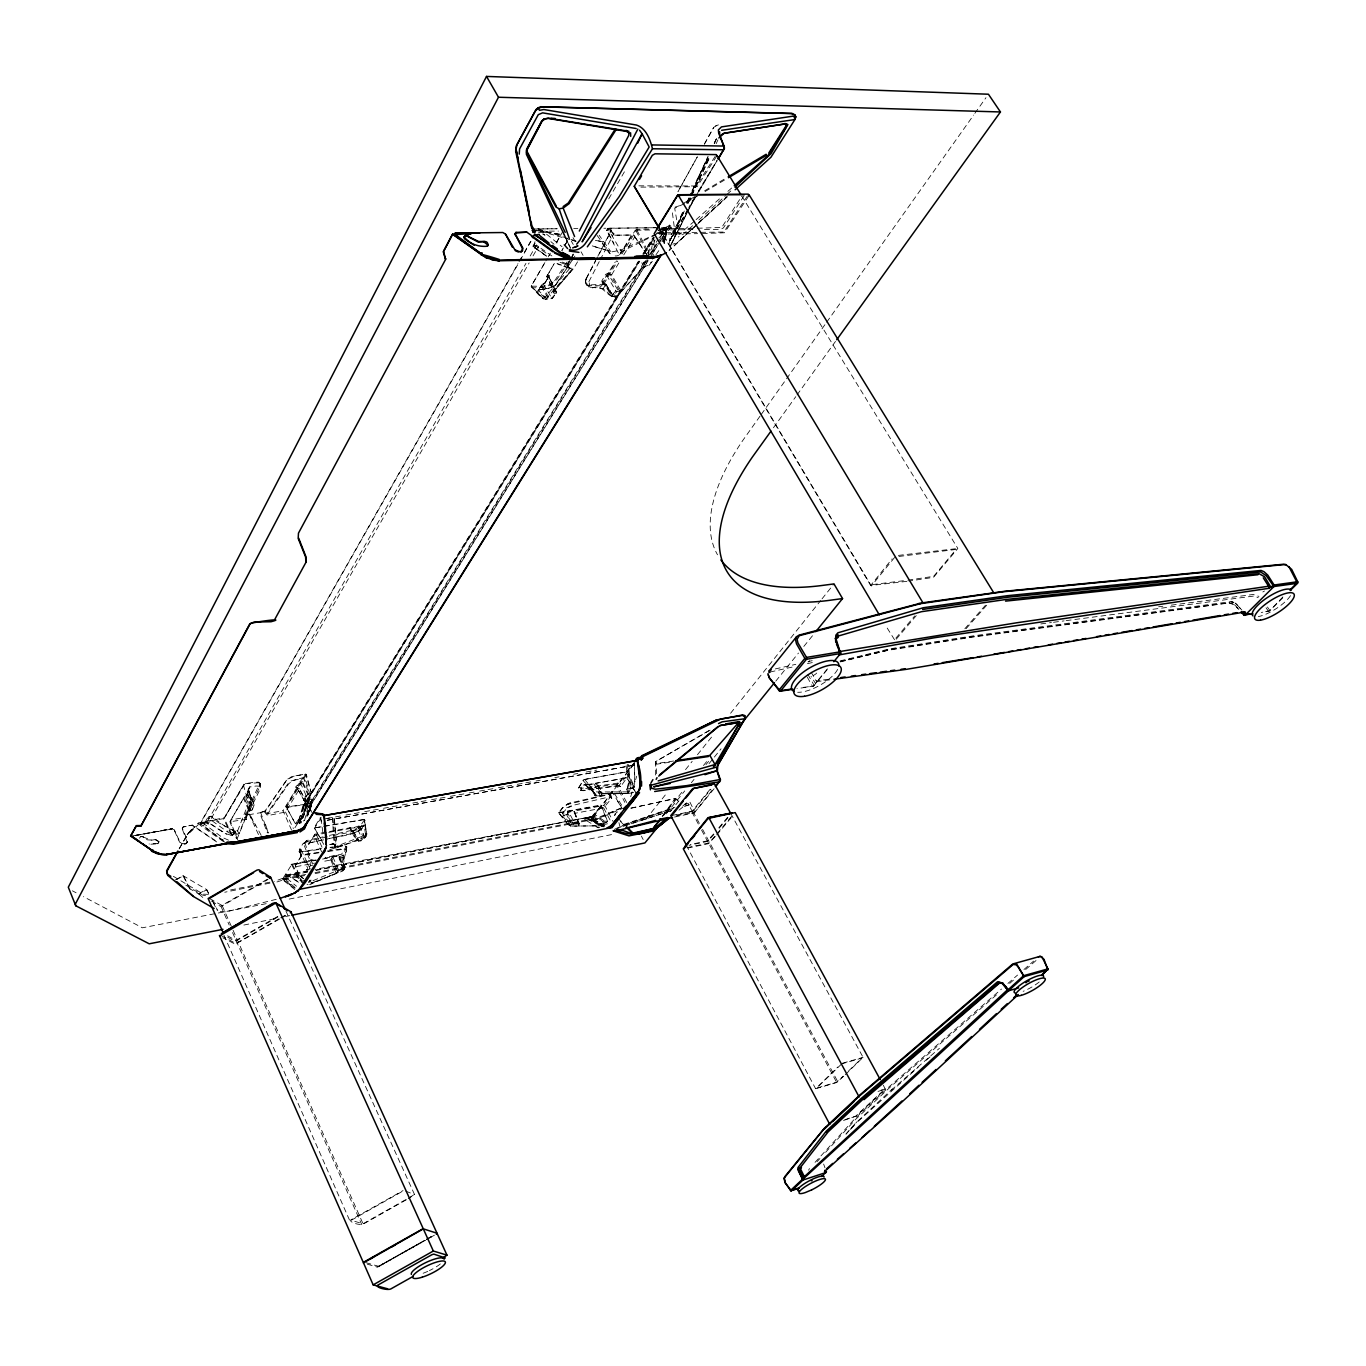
<?xml version="1.0" encoding="UTF-8"?>
<svg xmlns="http://www.w3.org/2000/svg" width="1366" height="1366" viewBox="0 0 1366 1366"><rect width="100%" height="100%" fill="white"/><g stroke="black" fill="none" stroke-linecap="round" stroke-linejoin="round"><path stroke-width="0.75" stroke-dasharray="5 3.75" d="M312.643 863.875L305.011 843.437L303.354 843.146L310.953 862.8L310.287 865.839L306.53 869.903L309.433 869.544M628.497 782.94L627.523 789.275L628.326 793.441L602.56 793.578L600.784 795.866L594.893 795.593L589.07 784.306L595.593 794.619L594.893 795.593M589.07 784.306L587.926 784.545L626.874 777.783L620.625 786.714L619.293 785.552L583.214 790.726L580.772 790.436L578.501 788.165L583.863 779.576L626.379 771.79L632.714 764.516M684.315 211.03L675.385 229.966L675.316 235.225L672.004 209.63M546.571 256.262L533.082 246.785L535.045 241.697M312.558 882.624L336.258 873.335L330.811 859.999L330.709 857.524L332.621 856.26L339.605 855.492L339.092 857.916L343.498 870.04L344.488 869.203C342.012 861.041 346.008 854.331 346.827 846.886L342.303 845.537L330.026 847.381M294.817 889.539L283.035 880.011L283.103 878.15L291.607 864.763L316.69 859.777M132.092 835.975L172.082 829.008L174.165 830.135L179.561 842.105L183.881 844.461L187.227 842.6L187.552 840.432L182.395 828.445L183.249 826.754L192.435 825.115L216.835 841.593M307.589 872.089L286.758 876.118L285.921 874.991L283.616 878.714L284.06 880.285L295.176 888.942M556.372 293.383L554.05 293.109L546.81 276.393L554.152 291.248L556.799 292.614L552.41 298.13C542.78 303.474 537.043 292.136 531.203 286.211L544.863 262.596M614.546 815.673L616.356 812.497L620.437 810.431M187.227 842.6L182.173 828.65L183.249 826.754M578.501 788.165L583.214 780.02M302.825 778.244L295.722 787.072L299.547 788.882L285.494 812.019L267.787 815.604L267.958 813.351L288.772 783.657L293.144 780.481L302.825 778.244L304.891 780.157L308.614 794.261L305.216 796.31L303.525 800.51L307.521 801.518L299.086 823.049M286.279 807.528L310.68 803.601L310.611 810.277L311.516 804.864L310.065 803.567L285.818 807.05L305.779 773.941L291.47 776.691L286.126 780.686L265.106 810.909L267.787 815.604M602.269 826.669L602.269 825.798L570.868 826.106L568.683 825.098L558.694 812.668L562.638 807.46L568.444 803.396L609.731 793.834L612.992 791.153L622.913 807.255L595.559 819.839L593.681 818.763L593.083 819.685L594.125 820.403L623.613 807.972M558.694 812.668L600.801 805.018C602.474 808.996 584.648 818.2 594.142 821.103L595.098 819.839L592.503 817.807L612.992 791.153M883.29 1085.219L885.305 1089.214L856.499 1115.988L843.454 1120.496M305.779 773.941L306.428 774.624L286.484 807.426L295.432 823.835L296.712 824.057L303.969 814.973L307.828 799.742L311.124 799.025L311.977 800.066L308.221 814.939M894.525 639.732L885.8 625.816M249.944 786.526L248.288 789.019L252.078 804.642L247.007 792.4L248.766 790.385L246.939 795.302L243.507 798.376L248.749 810.397L247.929 811.831L252.112 809.936L253.939 805.308L251.481 805.206L247.212 792.331L247.622 790.521L249.944 787.038L256.023 786.013L259.028 786.15L260.223 788.438M542.712 298.266L544.573 297.754L569.656 268.573L567.453 265.175L569.554 260.821M630.802 808.109L675.76 798.581L663.193 816.151M315.922 870.466L595.081 815.997L315.068 869.357M578.569 787.277L581.592 788.267L618.013 783.094L620.096 786.406M343.498 870.04L344.198 868.161L339.331 856.209L332.86 856.943L330.811 859.999L322.649 861.57M579.235 823.971L573.703 811.062L567.573 812.685L567.197 814.324L572.593 825.388L574.249 823.988L579.235 823.971L579.15 825.867L573.959 810.328L562.382 813.419L570.168 823.869L572.627 824.705L569.502 824.261L562.297 815.844L561.938 813.282M662.083 241.731L663.056 233.671L660.324 230.991L656.226 230.256M320.89 818.558L322.854 832.201M365.234 836.829L335.131 848.354L334.346 844.137L329.718 844.29L333.389 843.846M344.164 868.554L343.686 869.271L344.608 867.683L343.549 857.609L346.674 849.959L343.754 849.157L326.884 851.684M335.968 843.761L334.755 847.21L336.309 838.656L334.158 817.21L336.121 837.99L335.131 848.354M596.84 258.106L586.151 278.63L585.451 283.496L588.883 286.98L603.243 288.67L612.224 296.49L615.042 296.678L611.797 296.2L602.765 281.43L615.161 262.101M589.224 282.779L589.788 286.962L592.964 287.97M592.485 287.97C603.243 282.66 608.041 300.315 617.125 296.456L643.403 266.882L641.866 262.716M567.675 265.67L569.656 260.889M652.624 259.267L654.621 244.838L657.814 239.716M648.696 253.905L650.011 244.429L654.621 244.838M648.082 255.032L649.687 243.797L652.982 243.37L655.065 239.955M578.706 825.132L574.318 811.097L603.652 805.496L610.756 796.6L609.731 793.834M310.833 793.27L299.82 822.537L304.413 820.454M670.962 226.158L669.391 225.1L668.111 229.522L666.079 227.729L660.837 227.661L665.071 227.61L668.35 230.683L671.713 227.388M663.739 241.765L665.003 233.484L663.108 232.22L657.9 232.34M663.073 241.645L664.354 233.518L656.807 232.903M332.399 817.773L333.85 840.961L333.253 843.829L329.53 844.564M261.213 835.36L249.671 814.153L245.282 814.358L259.745 783.623L258.208 782.189L254.725 782.137L244.89 783.743L224.178 818.268L232.425 835.582L224.946 833.499L208.23 822.469L203.295 822.947L203.534 825.73L220.814 838.844L228.002 842.088M330.811 859.999L331.511 857.711L337.641 870.927L343.993 869.015L343.532 868.195L338.819 869.954L308.511 882.538M663.654 243.08L665.805 230.683L661.383 230.273M658.907 229.693L665.105 229.659L666.506 230.871L664.337 243.438L667.291 230.308M1282.896 596.925L1269.407 611.012L1261.245 612.463M627.233 764.192L630.204 786.167L627.592 791.87L626.721 789.053L633.807 787.772L634.729 785.945L634.319 763.696M654.673 240.023L652.743 250.388L650.677 253.752M332.98 818.268L334.824 837.324L333.97 844.137L335.319 846.732L365.49 835.019L366.72 833.482L364.278 819.412L313.941 828.035L320.498 817.38M614.82 815.178L615.093 813.76M612.105 791.307L610.073 794.227L567.385 804.489L562.519 808.074L558.728 813.316M843.744 1076.152L836.726 1082.504L815.639 1088.753L837.836 1067M653.887 237.052L651.462 249.158L647.364 252.676L648.987 254.178M344.3 868.435L342.917 854.399L346.827 846.886L344.369 845.503L346.093 846.459L341.551 854.262L325.142 857.404M697.326 228.259L721.76 227.439L741.823 196.141L957.839 548.483L933.49 577.357L909.005 581.079M674.514 817.039L694.235 812.907L713.991 787.841M307.572 814.904L311.124 799.025L308.562 799.486L303.098 817.568L300.298 819.361L299.154 818.678L295.432 823.835L286.484 807.426M669.391 225.1L669.596 226.841L667.735 228.839L621.41 251.668L619.054 254.332L606.88 230.564L607.87 228.31L658.719 227.678L603.84 228.259M223.392 841.541L200.187 825.303L199.982 823.8L517.987 263.587M300.861 819.976L304.123 805.769L306.906 804.984L310.714 798.888M306.65 815.57L308.648 807.34L306.906 804.984L303.218 804.984L298.454 821.342L295.449 823.698M588.456 784.938L596.396 783.247L601.945 793.834L601.313 795.61L603.687 793.851L627.831 793.595L602.56 793.578L597.215 783.213L595.781 782.803M730.69 813.282L863.073 1057.352L845.23 1074.718M607.102 229.556L610.875 229.403L611.131 231.247L596.635 258.977M304.567 820.522L308.187 806.213L311.977 800.066M309.997 810.909L311.516 804.864L310.68 803.601M246.939 795.302L244.582 796.498L229.898 821.751L246.614 819.327L246.529 814.887M308.357 813.641L310.987 803.686L305.181 803.703L639.8 260.599M309.45 811.848L311.568 803.754L647.433 261.743M307.982 815.109L310.492 805.633L648.184 260.65M306.906 816.919L309.928 805.752L303.559 806.179L303.15 807.426L303.064 805.786L638.281 261.418M327.447 836.88L306.274 841.729L308.528 844.666L315.017 834.182L349.952 827.796C354.204 836.897 357.636 847.347 366.054 836.47L365.064 825.303C356.936 836.077 338.956 835.668 325.723 839.39M585.433 281.14L586.151 278.63L585.451 283.496L585.433 281.14L586.646 283.957L590.368 284.931L603.67 284.179L615.315 295.961L617.756 295.449L643.403 266.882L648.491 265.294L651.138 262.067M634.2 763.662L634.985 781.728M630.733 796.668L636.658 776.247M618.013 783.094L616.561 785.774L636.385 760.879M829.794 679.841L817.295 681.566L813.487 686.159L796.976 688.652M608.229 274.02L608.587 272.944L610.38 274.754L619.669 291.112L622.128 290.121L619.84 288.926L611.644 274.771L608.229 274.02L617.859 290.087M547.937 274.429L546.81 276.393L548.312 275.505L556.799 292.614L551.727 298.112L546.605 298.591L538.563 290.565L542.182 284.367L545.068 283.001L549.252 275.778L547.937 274.429L554.357 263.382M295.09 887.524L285.614 879.602L285.801 874.342L297.993 881.582L306.65 880.336M203.534 825.73L208.691 816.714L211.423 816.27L227.9 828.428L235.43 830.921L236.455 829.879L239.323 833.345L249.671 805.684M572.559 255.903L573.242 254.042L570.561 259.181M538.563 290.565L541.619 284.333L545.051 282.762L549.252 275.778M248.749 810.397L237.445 838.092M304.738 801.125L306.121 796.344L308.921 795.354L309.553 793.458L305.625 779.44L302.893 777.732L290.599 781.096M567.095 261.913L552.257 284.418L543.378 287.475L532.159 287.885L531.203 286.211L547.168 258.669M139.452 838.161L140.766 836.573L143.037 836.914C147.204 843.266 154.99 837.016 159.002 841.712L157.79 843.829L148.826 844.325M628.684 791.46L627.575 793.322L595.183 793.151M301.442 822.776L299.103 823.374L301.34 821.871L311.431 793.783L306.428 774.624M686.654 213.318L671.85 243.114L670.313 246.904L670.911 248.663L726.985 196.602M406.47 1199.689L363.185 1224.124C360.112 1225.661 348.603 1222.211 350.755 1219.906L403.038 1190.589M252.112 809.936L254.196 805.069L248.595 791.255L247.553 791.477M598.479 827.83L584.733 819.566L586.338 817.756L598.889 824.261L606.828 822.366L607.46 820.949L601.245 805.325M616.561 785.774L618.2 783.452M172.082 829.008L174.336 829.76L179.868 841.934L181.422 843.351L185.964 843.915L183.881 844.461M674.889 236.728L675.385 229.966M610.739 230.717L613.983 235.208L615.52 235.191L610.739 230.717L606.88 230.564L607.87 228.31L606.88 230.564L613.915 243.319M658.805 250.661L655.936 254.827M584.921 819.105L592.724 817.568L595.03 814.682L605.155 821.478L607.46 820.949L606.828 822.366L598.445 824.91L585.809 818.2L584.733 819.566M688.225 209.749L670.074 240.553L682.659 212.072C681.088 223.785 665.071 235.413 670.416 247.827M686.859 202.578L691.059 193.084M691.896 191.189L707.827 156.766M606.88 230.53L607.75 228.549L621.41 251.668L621.12 250.08L612.275 251.788L592.332 246.102M276.957 881.958L283.035 880.011L283.103 878.15L274.395 881.412M626.123 765.677L628.411 783.008L627.523 789.275L626.311 789.565M259.506 785.109L260.257 783.452L258.208 782.189M687.73 209.391L670.074 240.553L683.359 211.423M686.893 203.654L708.134 157.056M714.333 143.464L716.979 137.624L714.196 143.328M285.938 911.037L414.581 1194.618L408.263 1198.682M686.996 202.544L691.401 192.982M692.289 191.069L708.169 156.663M714.35 143.276L716.996 137.539M624.399 171.826L607.597 200.836M670.074 240.553L683.581 211.815M688.088 202.253L690.786 196.499M691.674 194.587L709.688 156.27M687.901 203.449L709.347 157.995M674.599 231.776L683.632 212.635M688.157 203.073L709.825 157.124M716.143 143.72L717.935 139.895M237.65 839.936L230.837 822.161L230.991 819.805L246.426 817.261L260.496 788.353L259.745 783.623M652.333 261.316L649.328 265.089L642.652 267.804M315.017 834.182L308.528 844.666M358.848 826.464L364.295 825.918L365.695 835.65L364.432 837.785C359.104 820.642 360.863 829.418 349.952 827.796L351.386 828.138L358.763 840.158L358.302 841.302M808.621 1170.184L809.423 1168.545M687.593 211.457L694.987 196.55L688.771 207.547M655.629 775.051L655.714 761.545L710.098 729.905M671.85 243.114L686.876 213.301M687.815 211.44L694.406 198.412L689.642 207.82M688.686 209.698L670.569 245.453L669.101 250.746L696.95 224.28M660.324 230.991L659.232 233.142L656.483 233.296M696.933 179.8L708.254 157.5M143.037 836.914L151.097 840.244L156.048 839.492M247.212 792.331L249.944 787.038M318.449 852.947L301.562 855.457L296.115 864.115L295.244 865.822L301.869 882.692M603.157 822.622C601.057 816.68 589.378 818.917 594.278 814.836M599.23 261.657L588.678 282.062L587.926 285.545L588.883 286.98M600.203 259.813L613.641 233.825M597.813 256.245L611.422 230.103M339.024 856.875L344.266 854.996L346.452 851.65M604.165 826.857L593.39 820.812L595.098 819.839L593.1 819.327M906.922 581.353L870.671 585.502L892.1 558.848M586.014 279.313L595.678 260.821M579.423 824.176L574.249 811.421M140.766 836.573L143.208 836.555M265.106 810.909L259.83 813.043L267.412 832.936M600.784 795.866L595.576 795.883L596.139 794.534L585.621 784.921L583.453 784.716L580.874 787.892L580.772 790.436M157.79 843.829L159.002 841.712M302.569 882.778L295.244 865.822L300.827 856.858L299.82 852.008L301.083 849.72L299.239 849.703L303.354 843.146M232.425 835.582L236.455 829.879M697.377 156.766L677.98 191.701L697.189 157.073M704.532 143.908L713.718 127.362L717.901 124.869M704.275 144.301L713.718 127.362M571.62 257.576L567.863 264.304L558.472 260.599M553.196 292.187L572.917 268.914L553.196 292.187L554.05 293.109M182.173 828.65L183.095 827.096L192.435 825.115M545.068 283.001L548.705 276.581L556.133 293.041M179.561 848.32L187.74 833.909L192.64 828.291L187.159 834.746L178.946 849.174M519.029 261.726L523.246 254.298M524.305 252.454L530.623 241.321M199.795 824.62L518.926 262.562M519.968 260.701L523.127 255.135M524.185 253.291L531.562 240.296M204.798 822.776L208.332 816.578L211.423 816.27C217.74 824.893 230.427 826.925 236.608 833.448L247.929 804.659L248.322 801.893L243.404 785.057L224.178 818.268M533.082 246.785L535.113 243.233M199.982 823.8L206.761 822.554L525.961 263.365M530.179 255.971L536.531 244.856M224.348 841.558L200.58 824.142L206.71 823.083L208.076 824.04L529.137 262.921M533.03 255.869L538.665 246.256M309.604 884.605L341.978 870.74L343.378 868.93L341.551 854.262M548.21 256.842L550.327 253.171M562.98 231.178L555.399 244.412L560.623 235.328M246.648 795.678L249.363 790.965L246.648 795.678L252.454 809.338M647.911 259.591L646.442 262.101L641.678 264.048M244.036 784.135L224.451 817.722L198.565 822.861L187.159 834.746L187.74 833.909M546.81 276.393L554.323 263.501M243.507 798.376L229.898 821.751L236.506 838.809M304.464 842.976L306.479 840.534L323.076 836.88M689.284 207.939L697.821 193.443M698.897 191.633L717.03 160.829M577.562 261.811L573.805 268.18L553.93 290.873M696.558 194.809L717.116 160.59M603.243 288.67L605.941 284.179L601.655 281.225L605.667 274.361L608.587 272.944M641.337 266.643L644.632 261.179M619.549 254.879L631.604 235.003L633.756 235.037L646.596 254.144M291.607 830.187L283.001 810.721L297.003 787.653L299.547 788.882L305.745 800.544L307.521 801.518M603.67 284.179L617.705 261.077M622.025 253.956L636.044 230.854L635.207 230.359L620.967 253.683M611.644 274.771L619.361 262.118M623.767 254.896L634.78 236.813L633.756 235.037L613.983 235.208L631.604 235.003M698.265 191.172L716.86 160.693M602.321 284.196L616.578 260.855M304.43 800.886L296.61 787.26L299.017 783.452L303.15 782.974L304.891 780.157M642.754 254.161L652.811 237.838M302.586 807.204L639.049 260.991M643.523 253.734L653.785 237.138M640.91 258.789L654.348 236.984M303.15 807.426L639.749 261.316M644.223 254.059L654.297 237.735M305.181 803.703L310.492 802.815L648.252 256.859M649.379 255.049L656.107 244.155M660.598 236.899L665.088 229.642L666.54 230.922L658.668 243.609M303.064 805.786L309.792 804.864L646.101 261.538M650.592 254.298L657.319 243.421M658.429 241.611L664.047 232.561M649.311 258.84L657.148 246.17M658.275 244.36L665.003 233.484M323.742 844.393L314.573 828.257L321.181 817.568M658.873 237.991L663.056 233.671M651.923 254.486L657.541 245.419M715.135 156.407L696.267 185.981L636.18 185.827M716.689 156.168L697.121 186.715L639.271 187.142M230.427 835.309L232.374 835.121L235.123 830.75M603.294 826.84L591.888 820.42L591.41 819.019L636.283 760.999M284.982 876.75L296.029 875.06L297.259 873.642L303.218 878.406M294.919 827.745L297.976 822.947L305.745 800.544L298.898 788.302M303.969 814.973L296.712 824.057M744.077 195.748L723.468 227.866L720.872 229.317L703.934 229.505M747.373 195.953L723.843 232.049L655.782 232.869M748.756 195.953L724.458 232.783L699.751 233.62M258.498 834.575L249.09 814.051L255.442 825.627M336.258 873.335L338.426 871.167M364.773 837.734L366.908 834.131L364.278 819.412L365.132 820.368C359.241 834.489 341.585 832.44 329.513 836.419M361.546 828.599L364.022 824.859M344.488 869.203L342.695 871.047L312.046 883.239L309.501 880.694L310.184 879.841L312.165 882.59M570.988 262.016L557.038 282.933C553.025 290.856 542.678 287.065 537.401 291.078L546.895 299.53M572.149 260.274L575.632 255.049M300.366 849.481L298.949 851.616L300.059 852.316L320.378 849.242M364.483 819.72L360.778 825.303L354.682 829.657L325.142 836.419M556.44 280.098L569.246 261.008M570.407 259.267L573.891 254.059M556.321 283.684L573.583 257.884M232.374 835.121L235.959 829.896M634.729 785.945L633.807 787.772L626.721 789.053L633.807 787.26L626.789 771.927L583.863 779.576M285.921 781.403L265.021 811.575L260.377 812.087M287.936 783.76L266.865 813.675L283.001 810.721M760.008 416.186L742.728 440.552A277.503 119.132 -32.9 0 0 717.526 554.801M761.255 414.444L825.457 323.947M826.686 322.205L973.617 115.103M974.846 113.361L985.962 97.703M599.759 287.748L604.25 282.66L602.116 282.386L603.413 282.642M773.463 427.729L795.78 396.669M797.027 394.945L835.48 341.449M305.028 843.454L303.354 843.488L306.274 841.729M562.382 813.419L567.027 808.245L571.586 806.128M662.63 815.844L675.094 798.461M315.017 872.635L591.41 819.019L594.073 815.502M591.307 818.405L601.023 805.82L591.598 817.978L593.681 815.263M588.302 783.982L583.88 784.904L581.387 788.165L581.438 790.504L619.293 785.552L617.91 784.05L581.694 789.07M552.41 298.13L553.093 297.259L551.403 298.488M626.789 771.927L635.105 761.494M610.534 793.8L611.78 798.154L603.652 807.852L574.249 813.436M413.249 1195.233L407.444 1198.699M563.151 815.587L567.197 814.324M593.681 818.763L592.929 819.702L594.21 820.3M645.776 819.395L666.984 792.861M685.527 769.639L692.169 761.357M697.463 754.715L712.045 736.479M730.588 713.257L773.002 660.205M774.334 658.549L820.71 600.494M822.042 598.837L833.977 583.914M599.913 823.544C604.848 829.862 594.022 820.795 607.341 821.188L600.801 805.018M662.22 816.646L683.512 790.248M703.473 765.506L707.468 760.555M666.147 813.914L684.725 790.914M691.35 782.701L694.013 779.423M705.949 764.636L708.595 761.357M670.313 811.541L679.653 799.998M709.022 763.662L713.035 758.711M714.367 757.071L721.043 748.807M775.786 681.122L798.478 653.05M803.823 646.442L813.18 634.9M894.61 557.43L872.464 584.597L905.812 580.448M709.996 789.446L692.101 811.284L671.935 815.468M677.041 814.99L692.869 811.233L710.935 789.207M694.235 812.907L714.435 788.319M827.42 668.879L815.434 683.341L811.045 676.409M827.028 669.835L813.487 686.159L799.844 687.781M208.076 824.04L206.761 822.554M713.615 833.943L707.349 840.858L690.564 844.495M718.857 827.711L728.027 816.8M713.94 834.472L707.708 841.336L689.062 845.349M719.131 828.291L729.512 815.963M731.613 816.339L709.193 842.924L684.451 848.201M715.374 836.453L708.459 843.693L688.037 847.962M716.706 834.899L732.569 816.065M895.874 638.144L914.742 615.929M896.233 639.203L916.279 615.622M606.47 275.112L615.844 290.821L611.917 295.397L602.765 281.43M667.445 229.471C665.72 227.422 660.82 232.066 657.49 229.864M964.84 628.736L986.508 604.062M966.086 628.684L987.857 603.892M846.083 1134.122L848.832 1131.014M850.198 1129.46L857.045 1121.674M851.189 1128.862L856.636 1122.681M845.964 1134.019L855.457 1123.279L892.391 1088.958M573.157 824.005L567.573 812.685M310.936 884.092L312.029 882.863L311.192 883.409M619.669 291.112L616.851 291.539L612.958 296.524M815.058 1162.346L855.662 1117.849L889.386 1086.551L1001.5 989.035M817.073 1161.646L819.924 1158.522M825.627 1152.272L855.577 1119.403L890.239 1087.08L998.495 993.133M175.087 880.08L183.112 875.708L206.778 889.625L199.026 894.167L189.532 888.549M669.682 229.915L668.845 227.968L666.676 228.31M185.81 843.812L187.466 842.105M568.444 803.396L567.385 804.489L570.749 802.645M189.669 832.816L198.343 824.62L197.882 823.237L223.426 818.661L231.435 835.155M359.121 825.918L350.55 828.599M1282.725 597.881L1269.407 611.012L1262.064 611.934M311.124 880.148L308.46 881.838M589.651 784.613L583.88 784.904M841.507 1064.063L816.697 1088.07L836.658 1082.213L842.942 1076.34M848.798 1070.705L861.997 1058.052L842.071 1063.738M858.19 1121.247L918.242 1067.153M698.504 222.846L726.575 197.011M692.63 225.697L683.222 234.252L678.202 237.018M698.897 219.994L725.551 195.748M727.105 194.314L731.817 190.045M727.361 196.806L676.955 242.977L672.823 244.138M694.509 221.087L679.158 234.32L674.702 208.264L685.134 203.312M696.097 219.67L721.521 197.028M727.89 191.36L732.654 187.125M1007.92 983.435L1017.55 975.068M1023.971 969.484L1033.618 961.101M1009.679 983.418L1016.065 977.868M1025.644 969.553L1038.416 958.454M891.213 1090.188L939.432 1048.285M926.285 1060.17L931.1 1055.986M682.812 806.042L687.508 802.064L689.898 802.047L694.526 811.541M668.777 229.112L670.757 227.627L669.169 225.544L670.04 226.329M678.953 810.192L687.508 803.242L683.478 804.625M285.614 879.602L286.98 878.509L286.723 876.835M250.985 810.277L245.334 796.6L244.121 797.556L249.722 810.653M363.937 838.519L358.353 827.028M592.724 818.354L591.256 818.729M635.207 230.359L636.778 229.334L651.599 229.044M617.176 828.82L624.655 824.893L671.987 808.774M553.162 282.011L548.398 285.033L543.275 286.262L531.357 286.177M546.998 276.342L548.312 275.505L556.047 291.931M299.103 823.374L300.571 822.452M359.343 830.494L353.555 833.175L328.796 838.639M682.983 203.619L695.635 196.106M704.685 190.745L726.388 177.87M566.651 807.801L572.03 805.547L610.756 796.6M686.944 202.236L697.787 195.833M705.027 191.564L724.919 179.817M614.205 829.486L621.103 825.986L673.421 808.074M267.343 879.243L221.958 905.385L209.339 898.469M211.44 901.048L220.011 906.068L222.265 905.829L268.026 879.465M277.793 916.398L237.257 939.688L235.003 939.962L224.809 934.224M277.844 916.996L236.608 940.679L234.354 940.969L224.587 935.471M278.903 918.84L235.891 943.53L220.694 935.317M280.696 917.798L287.867 913.683M279.552 919.062L235.362 944.213L222.863 937.827M281.345 918.037L288.533 913.905M710.098 730.195L655.714 761.545L656.978 777.783M553.247 286.519L545.427 289.336L538.511 289.626M405.582 1199.741L362.929 1223.816L351.25 1220.265L402.799 1191.152M425.202 1240.396L377.989 1266.897M434.439 1235.188L427.046 1239.355L434.473 1235.274M379.099 1266.453L425.236 1240.465M176.829 879.397L183.454 875.76L190.096 889.129M378.57 1266.214L424.587 1240.311L378.604 1266.299L364.568 1262.269M426.431 1239.269L433.807 1235.137M426.465 1239.355L433.842 1235.206M198.565 893.842L206.386 889.522L208.486 893.398M545.375 299.564L571.842 269.444L557.635 264.065M291.095 864.371L314.88 859.385M366.054 836.47L364.944 837.051L359.395 826.771M646.084 261.043L643.335 262.477L645.025 266.285M665.071 227.61L670.245 225.236M620.181 250.405L666.693 229.232M326.679 832.799L314.3 835.633L321.642 851.838M593.732 820.163L592.827 819.805L622.913 807.255M613.197 791.204L612.036 791.648L621.598 807.511M329.65 849.737L358.763 840.158L350.533 828.359M570.766 825.149L571.842 824.74L566.753 814.887M203.295 822.947L208.059 822.161L226.534 834.182M598.889 824.261L600.63 823.63M623.801 824.415L674.975 807.186M715.511 125.86L718.431 124.887M671.423 810.584L622.179 826.686L671.594 810.499M674.992 207.154L679.363 205.771M845.008 1119.642L855.594 1116.261L884.314 1089.573L878.014 1091.4M306.53 869.903L307.879 869.476L307.606 867.871L299.239 849.703M881.07 1090.085L885.322 1088.958M842.498 1063.209L863.073 1057.352M310.287 865.839L312.831 865.105M276.239 899.323L225.971 911.89L219.38 911.566L216.835 909.739M840.534 661.4L887.422 649.943L970.799 636.949L1228.973 602.782L1232.935 603.806M306.838 795.917L305.216 796.31L306.121 796.344M840.107 660.888L889.812 648.833L974.18 635.719L1231.415 601.569L1235.667 603.26L1240.909 609.099M840.346 661.912L887.849 650.353L972.558 637.154L1229.981 602.884M269.956 883.119L224.741 892.237M840.124 661.52L891.913 649.328M287.782 778.979L296.183 775.683L305.762 774.232L310.663 791.136M538.511 232.408L544.214 232.288L562.024 246.7M239.323 833.345L236.642 834.387L228.959 832.936L208.23 818.029M631.16 808.228L674.684 798.444M775.307 668.93L795.815 664.337M808.109 661.588L812.207 660.666M770.117 672.021L795.012 666.437M807.443 663.654L813.675 662.254M377.084 1267.102L377.955 1266.828M323.691 839.851L308.153 843.181L306.479 840.534M308.153 843.181L326.73 839.083M616.8 785.194L617.739 785.006M603.328 824.654L607.46 823.8M269.836 882.18L228.873 890.29M243.865 925.055L277.281 918.208M285.631 916.501L289.814 915.647M676.153 815.895L692.75 812.565L688.123 803.345M266.216 903.677L142.388 927.804L83.463 896.659M289.182 899.084L612.771 834.353M297.259 873.642L287.68 875.486L298.539 882.282L301.818 882.351M593.595 816.356L585.894 817.841L593.988 816.287M283.616 878.714L306.65 874.257M283.735 879.67L304.669 875.606M315.153 873.574L591.546 819.89M633.687 792.485L627.472 793.68L629.402 791.87L630.921 786.133L628.309 764.499M296.166 866.659L314.504 863.141M285.921 874.991L312.985 869.766M286.792 875.589L307.623 871.559M315.956 869.954L595.081 815.997M585.229 820.59L593.066 819.071L604.284 825.645M558.814 812.924L600.818 805.65M324.801 858.224L341.039 855.133M296.115 864.115L320.532 859.453M322.564 859.077L330.709 857.524M135.815 835.531L172.218 828.684L136.105 835.241M339.092 857.916L343.549 857.609M249.09 814.051L245.282 814.358M135.815 835.394L172.218 828.684M328.745 832.406L351.404 828.257M594.142 784.101L600.357 795.712L601.638 795.063L595.456 783.469L626.874 777.783L635.139 791.648M360.129 826.669L364.295 825.918M327.533 820.249L634.712 765.062L634.575 763.628M364.244 819.566L313.941 828.035M327.106 818.405L333.372 817.278M335.473 816.902L343.822 815.4M345.922 815.024L352.189 813.914M354.272 813.538L362.622 812.036M364.722 811.66L381.438 808.672M383.522 808.296L400.238 805.308M402.321 804.933L410.688 803.43M412.771 803.054L419.038 801.944M421.121 801.569L429.487 800.066M431.571 799.691L448.287 796.702M450.37 796.327L467.087 793.339M469.187 792.963L477.537 791.46M479.62 791.085L485.903 789.958M487.986 789.582L496.336 788.097M498.436 787.721L504.703 786.594M506.786 786.218L515.153 784.733M517.236 784.357L533.952 781.352M536.035 780.976L540.219 780.242M554.835 777.613L559.018 776.861M573.652 774.249L577.818 773.498M586.185 772.012L596.635 770.134M324.596 818.917L330.333 817.893M327.242 820.215L634.712 765.062M248.629 814.768L259.984 812.787M158.097 843.437L149.082 843.983M330.538 847.705L342.729 845.844M299.291 851.957L321.83 848.593M669.477 762.279L657.166 764.106L654.929 763.116M673.643 761.016L657.234 763.406L655.817 762.467M319.046 852.264L300.742 854.962L299.82 852.008M327.174 851.069L343.447 848.679M352.104 830.477L356.577 829.862L354.682 829.657M811.114 672.123L816.168 680.934L830.648 678.953M907.895 580.174L933.661 576.315L956.149 549.439L897.582 556.611M1158.624 606.794L1162.842 606.248M1171.243 605.155L1253.254 594.466L1258.957 596.413M1040.841 623.938L1051.393 622.555M1053.51 622.281L1064.063 620.898M1066.18 620.625L1254.056 596.02L1258.24 597.693M898.384 555.399L957.839 548.483M208.435 894.337L203.312 894.184L171.604 875.282M599.794 827.386L596.788 827.113M299.154 818.678L301.34 821.871M579.338 823.152L574.642 823.288L568.802 812.087M538.955 289.507L545.427 289.336M660.068 228.89L664.303 228.805M533.03 245.231L537.043 245.556L551.881 255.971M636.778 229.334L636.983 230.222L651.326 229.966M659.232 234.149L697.633 233.654M660.905 229.693L665.088 229.642M661.554 229.983L695.448 229.608M570.868 826.106L568.734 824.791L570.868 826.106L602.269 825.798M538.375 228.942L557.379 228.737M661.793 228.634L695.243 228.276M534.157 228.993L559.138 228.771M573.703 228.634L577.852 228.6M546.144 255.749L533.03 246.256L536.257 246.239L549.542 255.596M540.577 231.178L558.438 231.093M627.592 791.87L596.891 791.973L594.483 791.204L584.768 779.559M334.346 844.137L333.253 843.829M593.629 818.934L592.212 818.9L594.517 819.463M236.608 833.448L227.285 831.074M259.045 782.684L244.89 783.743M321.266 821.376L320.839 819.515M567.453 265.175L569.656 268.573L573.02 268.436L569.246 268.009L567.453 265.175L557.84 261.452M666.454 230.991L665.379 229.317M536.975 230.683L559.787 234.474M560.06 234.218L537.384 230.273L569.946 239.648M205.549 895.669L202.561 895.089L183.198 883.614M669.818 228.242L671.526 228.583M569.912 268.146L556.679 263.348M210.808 816.151L211.679 816.356M602.56 793.578L603.687 793.851M586.526 285.118L601.501 285.904L601.313 284.709M571.978 240.245L576.042 241.406M367.317 1264.182L377.05 1267.016M575.94 240.997L536.138 228.224M592.263 245.88L610.636 251.378L599.145 235.208M1228.973 602.782L1234.215 604.967L1238.842 609.458M228.481 840.158L222.026 837.256L204.644 824.296M357.363 839.373L358.302 839.731M405.685 1191.135L414.581 1194.618M613.949 296.712L615.451 297.31M296.61 787.26L299.547 788.882M609.936 797.368L611.78 798.154M596.139 794.534L585.621 784.921M295.722 787.072L297.003 787.653M307.009 884.161L308.084 884.673M216.648 841.934L192.247 825.44M595.03 816.492L594.176 816.048L591.837 819.822L602.918 826.106M296.029 875.06L302.569 880.404M72.415 890.82L76.086 892.766M816.168 680.934L817.295 681.566M306.496 800.835L304.43 801.039L297.105 787.858M593.39 820.812L602.662 825.969M591.717 820.01L602.047 826.089M593.066 819.071L605.258 826.362M620.625 786.714L618.969 785.672L625.355 777.374L627.267 778.227L635.924 792.621M259.369 785.45L260.462 786.116M603.652 805.496L605.343 806.589L613.214 821.615M542.865 233.74L545.017 235.157L542.865 234.303M349.952 827.796L357.721 841.166L362.417 839.492L357.004 827.676M314.573 828.257L322.308 841.336M615.844 290.821L616.851 291.539M286.758 876.118L286.023 875.589L284.008 879.619L295.039 888.276M533.03 246.256L546.537 256.023M155.929 839.834L158.815 842.054M1234.54 604.762L1239.901 610.26M303.611 878.782L297.6 873.95L296.354 876.682L301.254 880.609M1236.947 604.489L1235.257 603.106L1241.916 610.124M286.98 878.509L296.524 886.244M550.891 241.662L554.033 244.241M597.164 235.498L610.824 254.486M199.026 894.167L204.968 899.357M310.492 802.815L311.568 803.754M593.271 818.985L592.503 817.807M310.065 803.567L311.516 804.864M617.739 818.063L625.047 825.235M620.403 821.444L624.791 825.781M531.203 286.211L543.685 298.966L531.852 286.672M301.083 849.72L310.287 869.1M675.76 798.581L678.253 801.227M586.031 785.279L595.593 794.619M583.214 780.754L593.698 791.99M337.778 872.157L331.255 859.18M559.172 813.59L568.683 825.098M264.355 811.78L267.019 815.007M306.769 804.933L308.648 807.34M602.286 243.489L609.526 253.41M1267.426 606.999L1269.577 610.056M1266.06 607.785L1268.16 610.858M634.78 236.813L646.989 255.135M617.569 801.244L621.035 806.538M605.462 283.428L613.966 297.361L605.941 284.179M543.446 284.162L551.727 298.112M659.693 228.668L871.406 586.082M658.856 227.849L870.671 585.502M571.295 241.099L573.259 244.497M572.986 237.616L575.001 241.15M581.062 251.805L583.077 255.34M807.869 674.36L813.897 684.947M807.289 677.177L812.207 685.903M541.909 285.204L549.388 298.454M541.226 286.006L548.244 298.573M292.341 864.405L301.34 881.07M291.607 864.763L300.332 881.019M692.869 811.233L701.595 827.523M702.568 829.316L837.836 1081.821M691.845 811.916L700.553 828.206M701.526 830.016L836.726 1082.504M626.67 802.491L617.739 785.313L616.561 785.757L624.791 802.371M686.244 845.178L815.639 1088.753M603.652 807.852L611.217 822.212M641.388 836.129L643.164 839.527M206.778 889.625L208.605 893.125M212.276 900.143L217.792 910.661M636.983 230.222L648.03 251.446M636.044 230.854L647.364 252.676M213.13 902.482L215.896 907.912M183.146 875.862L188.798 887.097M311.755 812.275L310.27 809.253L311.209 811.267M305.779 860.512L309.689 868.486M303.15 782.974L308.614 794.261M302.364 783.077L308.084 795.046M564.995 236.506L570.168 247.366M285.494 812.019L293.383 828.547M563.304 232.988L570.527 248.305M565.353 237.291L570.612 248.458M627.438 771.534L634.336 786.492M332.86 856.943L338.939 870.791M300.264 782.598L306.069 795.422M316.383 834.677L323.401 850.267M282.421 878.611L283.035 880.011M222.265 905.829L232.271 928.402M233.091 930.28L363.185 1224.124M220.899 906.221L229.215 925.038M232.544 932.568L361.768 1224.636M223.956 935.215L349.867 1220.914M251.327 803.43L248.663 789.548M260.547 812.292L268.299 833.021L265.328 823.886M339.451 858.377L343.822 869.118M591.512 818.9L591.99 820.095M299.666 818.644L300.691 821.342M666.079 227.729L666.386 228.6M823.63 1164.054L824.962 1167.776M593.1 817.124L594.005 819.668M618.918 822.639L619.942 826.703M668.111 229.522L668.35 230.683M249.619 801.535L249.995 803.669M301.254 781.557L301.391 782.462M246.341 817.124L246.614 819.327M634.234 763.406L634.387 765.045M246.426 817.261L246.239 814.836L260.274 785.672L260.257 783.452M652.982 243.37L652.982 244.36M618.593 255.22A8.298 4.696 31.1 0 1 615.161 255.954M837.631 669.408A26.705 10.057 -29.8 0 1 797.693 692.272M816.663 673.062A4.252 1.605 -29.8 0 1 813.299 675.453M809.628 660.751A4.269 1.639 -29.8 0 1 808.177 662.066M1290.528 595.627A23.188 7.052 -32.7 0 1 1258.325 616.561M1264.455 591.017A3.705 1.144 -32.7 0 1 1262.816 591.956M1039.202 981.983A16.785 3.961 -29.4 0 1 1023.151 991.323M440.33 1263.943A18.048 4.388 -25.7 0 1 429.402 1270.602M427.746 1271.37A18.048 4.388 -25.7 0 1 421.087 1273.949M301.562 855.457L300.827 856.858L300.742 854.962L301.562 855.457M567.197 241.372L561.836 250.593L567.197 241.304M689.147 804.796L683.239 806.725L689.147 804.796M603.345 241.748L595.047 240.365L603.345 241.748M1233.378 602.286L1231.039 601.877L1234.335 602.491L1233.378 602.286M249.005 791.836L254.196 805.069L249.005 791.836"/><path stroke-width="1.5" d="M686.261 844.786L670.757 815.604L692.613 788.66L714.452 783.913L730.69 813.282L709.176 817.602M784.306 1178.09L785.382 1182.854L790.709 1190.64L798.905 1188.437M719.643 131.802L719.592 135.2L724.509 148.143L718.106 159.019M716.689 156.168L716.108 154.597L654.98 153.812L652.316 155.297L634.251 186.305L658.856 227.849L659.3 226.466M1290.136 590.573L1297.529 583.282L1297.7 581.728L1291.69 569.383L1285.645 564.448L1003.054 591.785L920.394 603.687L799.264 635.702L797.112 639.237L797.898 642.874L806.521 657.405L806.452 659.249L780.464 691.145L769.451 678.236L768.324 675.077M650.523 785.723L651.258 786.526L650.575 784.904M642.14 757.823L642.122 755.569L716.501 719.984L742.677 714.947L743.394 716.006M519.234 154.153L519.575 148.962L538.272 114.676L542.592 112.849L636.18 128.524M732.108 812.872L708.032 817.653L685.151 846.169M798.82 1170.782L802.952 1180.053L791.392 1190.93L785.074 1182.751L784.05 1178.619L784.972 1176.467L824.279 1128.453L860.204 1094.695L1012.769 963.969L1040.158 956.337L1041.985 956.883L1047.927 968.887L1041.848 975.546M1016.577 963.867L1024.141 976.622L1008.484 990.777L1002.32 983.537L998.307 982.376L862.219 1098.759L826.584 1132.124M784.391 1177.782L824.279 1128.453M829.743 1124.32L683.29 848.764L708.442 818.097M626.089 130.333L628.992 132.98L628.702 135.49L579.304 231.059M792.707 114.488L791.785 113.446L540.799 106.719L538.272 107.76L536.053 109.502L516.963 144.728L516.041 149.338L531.681 227.576L534.021 230.086L532.774 227.217M833.806 661.673L840.568 653.511L835.599 639.766L835.89 635.122L837.887 632.817L923.314 607.733L1007.288 595.713L1261.057 570.425L1264.011 571.705L1267.768 575.086L1274.102 585.024L1273.932 586.526L1244.921 615.366L1241.335 612.31M533.321 231.281L533.167 232.544L532.364 230.291L534.021 229.129M641.542 786.15L641.593 781.557M718.192 158.78L723.604 149.782L724.065 146.06L718.653 132.895L718.396 129.924L721.453 126.901L793.902 116.025L795.866 116.878L794.978 119.405M527.174 148.621L526.849 151.097L556.355 206.232M642.293 757.071L642.105 758.301L642.122 755.569L636.385 760.879M219.55 935.966L275.847 902.977L290.924 911.771L290.326 912.881M326.491 845.161L324.357 852.128C311.96 867.12 306.616 892.049 285.187 896.779L292.017 893.996L280.252 898.333M539.297 235.208L549.081 243.097M798.734 1169.586L799.042 1167.742M479.739 233.091L454.963 233.074L502.842 232.527L505.522 234.132L515.443 250.798L518.175 251.925L521.539 251.276L522.854 248.066L515.067 233.91L515.989 232.374L526.883 232.186L554.869 252.42L565.575 257.303L571.244 257.884L571.125 259.301L571.244 257.884M649.823 784.665L650.438 789.838M1288.872 566.583L1297.529 583.282L1273.932 586.526L1266.197 575.667L1260.664 571.944L1007.92 597.215L922.631 609.458M738.989 723.126L738.972 721.897L739.33 723.57L715.016 764.533L658.173 780.908M826.481 1171.652L821.7 1176.553M748.756 195.953L748.226 194.126L678.014 194.74L654.194 233.671L879.311 614.837M744.419 716.996L744.726 715.528L743.224 715.289L720.719 719.011L642.771 756.627M784.989 123.384L786.27 124.204L785.826 126.253L768.956 152.685M639.476 789.207L640.159 781.83L637.205 760.299M221.326 933.644L273.063 903.199L274.925 902.858L280.354 906.221M223.221 932.773L208.127 898.538L257.047 870.074L258.908 869.749L270.639 877.279L285.101 909.175M794.227 117.783L794.927 114.915L792.758 113.583L542.661 106.889L538.187 108.153L535.182 111.227L516.263 145.923L515.665 151.216L532.296 228.856M835.838 638.281L840.568 653.511L806.452 659.249L804.847 658.378L796.498 643.83L795.439 639.39L796.532 636.727L799.076 635.105L921.657 602.935L1004.864 591.256L1283.425 564.243L1286.106 564.892M641.781 756.474L716.501 719.984M1040.892 956.746L1043.983 959.291L1047.842 969.98L1024.141 976.622L1017.824 966.513L1015.997 964.772L1013.162 964.464L858.582 1096.761L824.193 1129.221M307.47 820.966L304.464 828.889L300.008 831.962M270.639 877.279L269.853 878.423M326.525 839.953L324.152 814.597L315.666 813.214M825.166 1128.282L825.405 1127.309M534.755 232.22L535.37 230.581L534.755 232.22L532.364 230.291M167.113 871.85L167.659 875.316L193.374 896.455M326.098 847.518L324.493 851.701M1018.643 987.908L1008.484 990.777L1002.371 983.349L997.47 981.812L861.109 1098.537L826.037 1131.407L798.068 1167.452L797.693 1169.45L802.952 1180.053L826.345 1172.387L824.569 1171.567L824.962 1170.235M166.772 871.61L176.487 853.733M656.465 229.232L677.86 194.775L744.111 194.757M488.294 244.463C485.681 249.876 490.633 241.27 484.503 241.509L478.612 241.492L465.618 235.259L463.894 237.445L464.713 238.982L474.207 245.265M635.105 761.494C637.359 753.451 640.312 761.835 642.942 757.993M800.988 1168.511L801.449 1167.179M625.816 806.213L623.596 809.048M436.317 1234.232L437.018 1233.225L423.306 1228.854L363.373 1262.935M715.784 786.679L720.48 779.935L717.355 771.244L717.884 764.738L745.085 718.653L744.726 715.528M521.539 251.276L520.822 252.061L522.632 250.49L522.529 248.663L515.067 233.91M290.924 911.771L446.972 1255.149L442.533 1258.154M141.005 825.918L250.217 623.613C252.437 622.333 288.687 617.159 270.997 621.735L253.974 622.076L249.773 623.938L141.005 825.918L136.19 825.952L130.624 836.077L156.629 853.494L166.993 854.399L297.412 830.767L304.533 827.147L661.264 254.964L653.255 257.662L499.034 260.769L486.279 257.952L452.453 234.252L443.25 251.771L445.504 259.181L443.609 251.464L452.829 233.893L486.518 257.508L499.034 260.769L499.188 259.403C465.413 248.8 485.647 257.747 498.675 260.155M532.433 228.224L531.903 227.029M325.569 848.149L299.222 889.386L609.612 827.967L639.886 789.189L640.5 781.847L637.82 760.333L323.127 815.775M166.754 853.887C168.018 859.146 135.968 845.093 161.171 854.228M306.223 824.757L304.123 828.445M209.339 898.469L253.564 872.72M637.666 143.242L642.071 133.731L639.51 130.18M481.481 253.393L481.156 253.974M651.019 782.82L652.914 779.627M514.794 234.645L515.989 232.374M836.726 339.724L1000.441 111.961L988.438 94.22L486.518 76.428L68.3 887.217L75.762 905.76L149.218 943.804L222.965 929.341M637.837 129.087L579.918 240.16L576.691 244.173M486.518 76.428L498.488 97.242L75.335 904.121L75.762 905.76M656.141 779.371L656.978 777.783M527.037 149.884L542.029 121.284L544.607 118.996L547.937 118.381L626.567 131.426L628.992 132.98M304.089 826.72L305.728 823.613M445.879 258.874L298.471 533.15L298.181 538.426L305.574 556.901L305.933 562.331M613.539 823.339L609.373 827.045M463.894 237.445L465.618 235.259M526.542 149.372L541.978 120.771L544.607 118.996M130.624 836.077L136.498 825.576L141.313 825.542M274.703 619.549L306.189 561.887L305.847 556.474L298.625 538.05M304.533 827.147L306.257 823.971M465.294 235.84L468.436 236.028M526.883 232.186L515.614 232.954M532.723 237.616L534.823 233.893L535.284 235.533C549.593 243.148 561.221 258.584 578.416 259.54L653.972 258.003L660.837 255.118L303.918 827.728L297.651 831.518L229.164 843.3M177.922 850.984L166.618 870.808L167.352 874.223L170.87 876.306M716.962 763.935L740.099 722.29L720.719 725.448L718.072 726.866L658.719 776.127M717.44 766.036L744.641 718.772L722.033 721.863L718.533 723.57M531.681 227.576L531.374 222.419M639.425 179.441L641.593 175.787M538.187 108.153L539.485 110.287L543.873 109.536L636.454 125.04C646.323 128.37 650.199 139.605 652.47 148.757L621.65 198.497L587.346 246.819M591 227.576L582.138 241.85L642.071 133.731L649.174 147.016L619.174 196.602L584.648 244.463C580.755 248.902 575.137 251.668 569.315 249.517M615.417 128.814L568.29 203.005L563.151 206.522M616.271 129.377L569.178 203.619L563.151 208.127L559.104 208.793L555.945 206.983L526.525 152.172M482.061 252.778L481.02 254.23L453.785 234.696L471.082 233.586M505.522 234.132L512.352 247.178M468.094 236.625L478.168 242.055L484.503 241.509M625.389 808.638C640.944 795.217 643.932 782.052 637.905 762.826M770.97 431.178L752.376 457.064A278.34 117.63 -32.8 0 0 829.128 600.391L842.549 598.564L833.977 583.914L820.539 585.673A277.503 119.132 -32.9 0 1 720.872 559.94M840.824 652.436L839.424 654.86L934.242 637.785L1268.946 588.319L1272.634 585.86M660.7 819.48L652.811 828.701L633.278 833.004M653.887 827.506L660.137 819.173M612.531 826.362L609.799 828.342M636.283 760.999L638.861 757.652L640.756 759.616L638.929 757.379M621.513 812.872L611.268 825.952L606.982 827.898M624.074 809.611L638.178 791.631M639.561 792.673L611.763 827.898M796.532 636.727L768.836 671.287L771.209 669.835M658.292 826.413L644.94 842.924L291.897 915.22M739.74 725.705L774.454 682.778M815.844 631.587L842.549 598.564M683.188 801.227L671.935 815.468M685.732 798.086L693.587 788.489L711.686 784.972M792.843 689.267L780.464 691.145L778.859 690.308L804.847 658.378M715.289 786.253L720.48 779.935M688.157 843.42L684.451 848.201M692.084 838.69L694.713 835.548M836.214 636.693L838.024 634.507M152.326 851.223L153.129 850.147L152.565 850.83L131.785 836.282M835.121 638.554L836.931 636.436L921.418 611.695L1006.315 599.435L1259.076 573.703L1264.574 576.759L1271.131 587.602M718.84 137.983L724.168 133.185L786.253 123.725L787.909 124.562L771.022 153.658L734.942 187.193M640.893 759.103L641.969 759.189M1290.289 589.634L1297.7 582.326M1003.173 983.144L999.57 982.256L863.671 1098.623L828.155 1131.851L800.442 1167.401L800.22 1171.396L803.276 1177.663L1007.715 989.582L1009.252 990.145L803.02 1179.114M832.748 1121.503L853.767 1101.764M790.487 1190.503L802.064 1179.643M1042.087 974.675L1048.063 969.126M901.919 1100.996L874.308 1126.267M909.671 1093.842L918.977 1085.236M922.084 1082.367L936.034 1069.476M945.357 1060.87L971.721 1036.521M979.473 1029.349L996.548 1013.589M1001.193 1009.286L1007.408 1003.566M1013.606 997.829L1016.714 994.96M1018.336 994.533L897.052 1106.511L824.569 1171.567M862.083 1137.451L869.732 1130.467M166.789 854.672L231.4 842.293M735.147 189.737L770.97 157.21L794.91 119.559L721.607 130.299M1007.613 990.213L1023.151 976.109M734.242 185.708L767.624 155.98L786.372 126.748L786.27 124.204M826.515 1168.869L832.697 1163.405M837.341 1159.307L843.522 1153.843M849.703 1148.379L855.884 1142.915M628.975 131.307L548.517 118.176L544.453 118.944L541.602 121.403L526.371 150.38L526.388 154.29L564.687 235.772M863.961 1099.681L999.451 983.161M1241.199 611.712L1243.777 614.598L1245.45 613.163L1245.246 611.934L906.922 669.255L833.96 679.278M656.158 828.633L668.691 818.012M654.775 828.24L667.325 817.653M637.973 792.587L635.924 792.621M669.408 818.166L652.606 831.16L629.009 835.872L613.061 830.801M659.505 774.915L718.157 726.473M668.333 817.824C655.885 832.253 633.841 839.202 616.322 829.913M542.217 120.601L544.419 118.825M444.274 1258.889L445.214 1257.915L433.807 1254.125L431.912 1254.688L377.511 1285.304C375.377 1287.54 387.62 1290.58 390.727 1288.992L412.891 1276.527M387.671 1288.821L373.174 1284.877L433.329 1251.017L446.972 1255.149M1025.917 982.769L1026.89 982.034M836.487 638.639L838.365 637.222M708.186 818.439L735.181 812.599L880.25 1079.618M713.359 766.633L715.733 765.199M728.198 176.795L766.172 154.256M728.522 177.682L766.497 155.263M223.87 932.141L272.466 904.19M638.947 758.762L637.683 758.215L639.595 758.403M364.176 1261.894L422.094 1229.263M370.135 1259.059L373.721 1256.942M391.854 1246.834L395.474 1244.802M1009.252 990.145L1007.749 990.47M721.419 134.756L723.963 133.339L785.467 123.896M768.853 672.704L770.117 672.021M641.405 759.906L642.669 758.471L641.969 756.183M660.051 255.886L666.42 252.659M574.915 247.366L577.938 245.88L572.678 247.895M619.72 829.64L613.675 831.109M1028.086 981.351L1029.213 980.908M678.56 196.175L680.063 195.594M295.176 892.886L293.844 893.381L298.71 890.478L297.293 890.717M300.418 829.913L262.033 837.426M790.709 1190.64L798.239 1188.164M704.958 774.676L716.894 770.783L716.791 768.17M1038.433 956.9L1040.158 956.337M717.03 766.992L651.24 785.177M1024.227 975.529L1047.927 968.887M625.867 828.206L655.663 820.403M267.924 836.385L298.625 830.613M672.55 817.449L614.188 831.313M811.114 1180.702L812.07 1180.719M670.296 783.435L653.682 786.816L716.894 770.783L719.831 779.576L686.876 785.604L655.151 789.224L651.633 788.267L650.711 784.05M659.539 819.224L667.854 817.551M720.189 725.5L739.552 722.341M234.047 843.539L228.054 843.471M536.701 230.444L533.969 230.956L533.082 229.761M297.378 832.577L234.201 844.051L224.775 843.317M166.993 854.399L297.412 830.767M258.174 838.143L237.582 841.883L243.507 840.807M247.485 840.09L265.414 836.846M839.117 651.65L1016.953 622.742L1268.587 586.236L1268.946 588.319M323.503 815.69L637.82 760.333M1243.828 615.161L1249.907 614.085M1253.083 613.915L1243.777 614.598M725.653 723.929L737.947 721.743M719.814 781.762L654.673 791.512M657.029 256.791L636.522 257.764M993.936 654.194L1004.403 652.402M1008.603 651.684L1012.787 650.967M1016.97 650.25L1021.17 649.533M1025.354 648.816L1029.537 648.099M1033.738 647.382L1037.921 646.664M1048.388 644.889L1052.588 644.171M1056.772 643.454L1060.955 642.737M1065.156 642.02L1069.339 641.303M1073.522 640.586L1077.706 639.869M1081.906 639.151L1086.09 638.434M1096.557 636.641L1100.757 635.924M1104.94 635.207L1109.124 634.49M1113.324 633.773L1117.508 633.073M1121.691 632.356L1132.175 630.563M1136.358 629.846L1140.542 629.128M1144.742 628.411L1148.926 627.694M1153.109 626.977L1171.96 623.75M1176.16 623.033L1180.344 622.315M1184.527 621.598L1188.727 620.881M1192.911 620.181L1220.145 615.52M1224.329 614.802L1228.512 614.085M1232.695 613.368L1236.896 612.651M806.521 657.405L840.466 651.787M934.037 664.013L938.152 663.347M942.284 662.664L973.224 657.627M977.339 656.944L981.471 656.278M657.695 256.313L636.095 257.354M779.235 690.923L791.597 689.045M675.624 761.374L708.459 756.525M675.692 760.725L709.739 755.449L738.34 722.819L737.691 721.777M1274.102 585.024L1297.7 581.728M840.995 677.536L845.144 676.955M851.342 676.119L855.492 675.538M861.69 674.684L865.839 674.121M869.971 673.558L876.187 672.704M880.319 672.14L886.534 671.287M890.666 670.723L894.815 670.143M901.014 669.306L905.163 668.725M640.774 759.479L641.9 759.325M235.533 842.259L228.002 842.088M657.336 256.774L579.816 258.618M578.928 252.351L569.28 251.037M1005.564 601.125L1257.984 574.727M466.489 234.286L470.724 234.149M293.127 831.501L295.227 831.433M228.839 842.754L233.176 842.651M499.324 260.086L571.415 258.55M636.197 256.398L648.97 256.142L634.866 256.415M578.074 258.925L594.773 258.601M601.023 258.481L613.556 258.225M594.039 258.089L565.9 257.986M600.34 257.986L612.958 257.764M653.87 257.013L655.97 256.979M539.229 234.354L535.455 234.986L562.348 253.598L572.832 258.328M487.252 246.221C478.783 247.126 469.033 244.002 464.201 236.762M652.47 148.757L723.604 149.782M651.855 144.933L724.065 146.06M498.488 97.242L1000.441 111.961M316.127 814.324L324.101 814.802M551.061 118.193L555.279 118.483M314.846 813.146L322.7 813.829M491.914 259.967L499.034 260.786M918.737 603.448L920.394 603.687M159.822 853.733L152.582 850.745L142.61 843.795M921.657 602.935L922.887 603.294M563.902 257.354L554.545 253.017M621.052 829.845L632.441 833.841L652.811 828.701M569.229 255.886L562.314 252.386M515.563 250.063L519.08 251.515M568.273 256.159L561.853 252.727M1245.45 613.163L1243.18 611.575M193.887 896.779L214.121 908.527M283.974 908.475L287.594 910.712M259.523 871.525L262.801 873.625M266.08 875.726L269.358 877.826M130.965 835.685L139.281 841.473M552.393 245.419L557.345 248.902M531.494 236.352L552.906 251.822M454.349 233.842L481.276 253.82M640.125 758.506L641.593 759.598M484.11 242.089L487.969 245.06M176.76 881.633L193.494 896.472M567.59 248.561L564.278 244.736M634.251 186.305L658.617 226.858M626.516 826.669L632.356 832.423M626.26 827.233L632.116 833.004M803.276 1177.663L804.352 1178.79M1005.461 986.132L1007.749 989.138M1003.31 983.759L1007.715 989.582M778.859 690.308L769.331 677.621L767.88 673.762M534.021 230.086L535.028 231.435M1263.277 577.835L1268.587 586.236M749.012 194.655L994.021 593.237M716.723 155.178L740.731 194.348M678.014 194.74L923.262 603.345M710.149 755.91L715.016 764.533M708.971 817.858L859.129 1096.949M804.454 1176.946L800.937 1169.774M526.713 152.958L565.2 232.374M794.927 114.915L795.866 116.878M275.847 902.977L433.329 1251.017M219.465 935.437L373.174 1284.877M836.436 643.864L839.902 652.299M563.151 208.127L574.591 236.54M559.104 208.793L569.28 238.487M516.041 149.338L518.243 159.771M520.429 170.221L529.188 211.969M323.998 816.305L326.201 844.29M324.34 823.049L325.091 831.553M835.65 640.227L835.736 642.174M630.58 132.758L630.716 136.378M825.047 1170.56L825.064 1172.011M325.842 840.056L325.876 844.325M794.141 691.52A26.705 10.057 -29.8 0 1 810.14 667.65A26.705 10.057 -29.8 0 1 838.792 665.959M1252.981 615.929A23.188 7.052 -32.7 0 1 1266.589 598.069A23.188 7.052 -32.7 0 1 1291.229 589.958M799.195 1190.981A14.855 3.125 -27.9 0 1 808.091 1181.47A14.855 3.125 -27.9 0 1 824.074 1177.099M1015.228 993.014A16.785 3.961 -29.4 0 1 1027.095 980.6A16.785 3.961 -29.4 0 1 1043.47 977.185M411.371 1274.41A18.048 4.388 -25.7 0 1 425.851 1262.56A18.048 4.388 -25.7 0 1 443.899 1258.82M811.626 1189.906L805.155 1192.62A14.855 3.108 -27.9 0 1 804.232 1187.344A14.855 3.108 -27.9 0 1 824.859 1178.738A14.855 3.108 -27.9 0 1 811.626 1189.906M804.489 696.267A26.739 10.023 -29.8 0 0 841.268 670.211A26.739 10.023 -29.8 0 0 806.965 675.555A26.739 10.023 -29.8 0 0 804.489 696.267M1260.459 620.164A23.222 7.035 -32.6 0 0 1293.722 597.727A23.222 7.035 -32.6 0 0 1269.134 601.569A23.222 7.035 -32.6 0 0 1260.459 620.164M1021.341 995.319A16.802 3.944 -29.4 0 0 1045.144 980.003A16.802 3.944 -29.4 0 0 1025.098 985.654A16.802 3.944 -29.4 0 0 1021.341 995.319M422.316 1277.159A18.065 4.371 -25.8 0 0 445.333 1261.962A18.065 4.371 -25.8 0 0 419.464 1270.124A18.065 4.371 -25.8 0 0 422.316 1277.159"/></g></svg>
